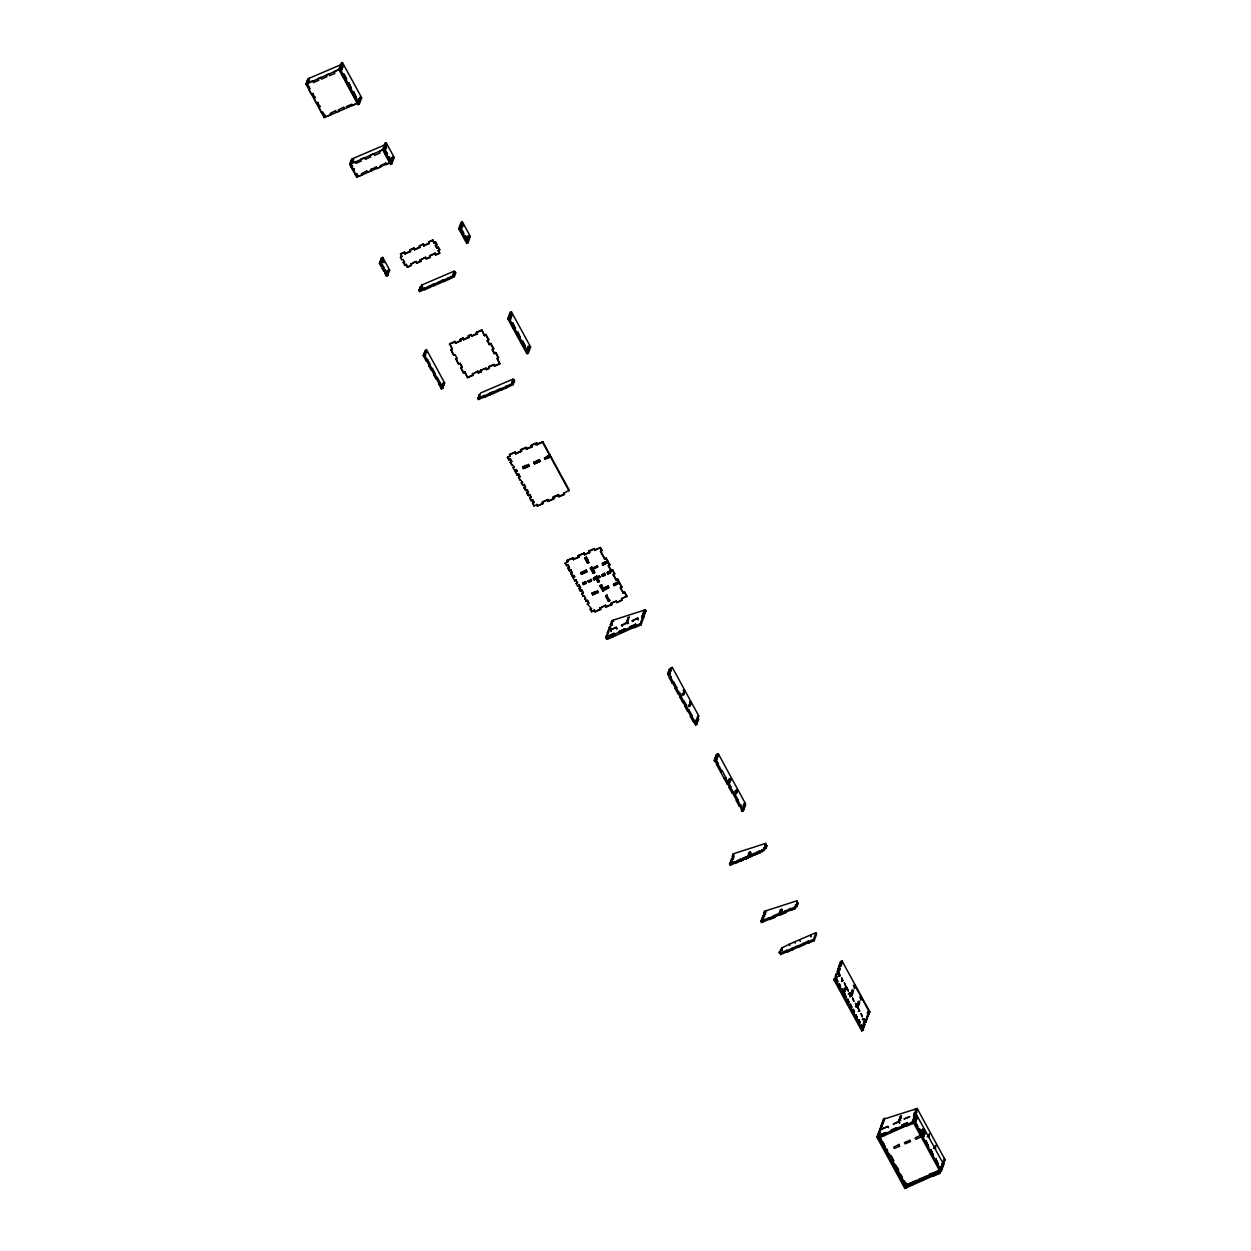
<?xml version="1.0" encoding="UTF-8"?>
<svg xmlns="http://www.w3.org/2000/svg" width="1251" height="1251" viewBox="0 0 1251 1251"><rect width="100%" height="100%" fill="white"/><g stroke="black" fill="none" stroke-linecap="round" stroke-linejoin="round"><path stroke-width="1.5" d="M344.197 78.375L342.336 74.951L343.884 73.778L346.683 78.922L345.135 80.08L357.739 103.223L324.212 117.594L305.995 84.177L307.934 78.813L341.476 64.442M308.215 81.299L307.511 80.001L309.278 78.234M308.684 83.098L307.981 81.815L306.636 82.394L310.139 88.743L308.794 89.321L311.593 94.466L313.157 93.293M315.252 97.14L313.688 98.313L315.033 97.734L312.938 93.888M313.907 97.719L316.503 103.458L318.051 102.285M320.162 106.147L318.598 107.32L319.943 106.742L317.832 102.879M339.74 69.212L305.995 84.177M341.038 65.631L340.178 68.023L341.523 67.445L341.789 69.915L341.523 67.445M306.902 84.865L306.214 83.582L312.906 80.705L313.391 82.582L318.77 80.283L318.286 78.406L320.96 77.265L321.444 79.141L326.808 76.843L326.323 74.951L329.013 73.809L329.498 75.685L334.861 73.387L334.377 71.51L340.163 68.93L342.477 62.55L361.68 97.766L359.365 104.146L358.021 104.724L338.818 69.493L341.148 63.129L342.477 62.55M324.212 117.594L324.853 115.811M323.728 115.718L324.416 117L330.905 114.717L330.217 113.434L335.8 110.541M335.581 111.136L336.284 112.418L338.958 111.276L338.255 109.979L343.837 107.086M351.375 88.508L348.794 82.769L351.375 88.508L350.03 89.087M344.541 108.368L343.634 107.68M347.231 107.226L346.308 106.538L351.672 104.24L352.375 105.522L356.175 103.395M359.475 98.376L359.897 97.187L360.163 99.673L359.475 98.376L358.13 98.954M390.5 162.317L356.738 177.282L349.733 164.428L351.687 159.065L385.23 144.694L384.886 143.38L386.231 142.802L394.221 157.454L391.891 163.834L390.547 164.413L382.571 149.76L384.886 143.38M351.296 163.256L350.655 165.116L349.952 163.834L355.315 161.535L355.8 163.412L361.164 161.113L360.679 159.237L364.713 157.517L365.198 159.393L370.562 157.094L370.077 155.218L374.096 153.482L374.581 155.374L379.944 153.075L379.46 151.183L383.494 149.463L349.733 164.428M352.688 165.836L351.14 167.008L352.469 166.43L350.389 162.646L352.156 160.879L350.812 161.457M351.953 161.551L351.25 160.269L353.032 158.502L353.736 159.784M351.359 166.414L352.532 169.573L354.096 168.4M366.996 170.808L361.398 173.701L362.102 174.984L356.957 176.688L356.895 173.545M356.738 177.282L357.395 175.5M358.302 176.11L356.676 174.139L355.347 174.718L353.877 168.994M367.685 172.091L366.778 171.403M371.015 169.073L371.5 170.965L370.796 169.683L376.379 166.774M384.792 145.882L383.916 148.275L385.261 147.696L385.527 150.167L385.261 147.696M382.571 149.76L383.901 149.182L386.231 142.802M387.482 157.767L389.03 156.594L390.437 159.174L388.873 160.347M391.844 161.739L391.563 159.268L391.844 161.739L386.246 164.632L385.558 163.349L380.195 165.648L380.883 166.93L376.864 168.666L376.16 167.384M392.001 158.079L392.439 156.875L392.705 159.362L392.001 158.079L390.656 158.642L391.36 159.94M390.547 164.413L391.719 161.223M387.294 273.703L387.998 274.985L386.434 276.158L385.027 273.578L386.59 272.405L385.199 269.841L383.635 271.014L382.227 268.433L383.791 267.276L382.384 264.696L380.836 265.869L379.428 263.304L380.992 262.131L381.696 263.414L382.728 257.362L389.733 270.216L387.951 271.983L387.247 270.701L388.592 270.122L389.296 271.404M382.165 265.29L380.085 261.506L381.852 259.739M382.994 259.833L381.649 260.411L380.945 259.129L382.728 257.362M380.992 262.131L380.351 263.992L379.647 262.71M380.836 265.869L382.384 264.696M382.227 268.433L383.791 267.276M383.635 271.014L385.199 269.841M385.027 273.578L386.59 272.405M386.434 276.158L387.998 274.985M386.825 271.889L388.592 270.122M388.42 273.797L387.732 272.499L387.091 274.36L388.858 272.593L388.154 271.311M411.407 265.447L410.938 263.57L411.407 265.447L407.388 267.167L403.244 262.601L404.589 262.038L403.182 259.457L401.837 260.036L400.445 257.471L401.79 256.893L400.601 253.718L404.62 251.998L405.105 253.875L404.62 251.998M400.445 257.471L402.009 256.299L400.601 253.718M403.244 262.601L404.589 262.038M405.105 253.875L410.469 251.576L409.984 249.7L414.018 247.979L414.503 249.856L414.018 247.979M404.652 265.181L403.463 262.006M410.469 251.576L409.984 249.7M407.388 267.167L411.626 264.852M414.503 249.856L419.867 247.557L419.382 245.681L423.401 243.945L423.886 245.837L423.401 243.945M416.083 261.866L416.786 263.148L416.083 261.866L410.719 264.164M420.101 260.13L425.684 257.237L420.101 260.13L420.805 261.428L416.786 263.148M420.805 261.428L420.32 259.536M423.886 245.837L429.249 243.523L428.78 241.646L432.799 239.926L433.988 243.085L432.799 239.926M429.249 243.523L428.78 241.646M425.465 257.831L426.388 258.519M433.988 243.085L435.536 241.912L436.943 244.492L435.379 245.665L436.787 248.23L438.335 247.057L439.742 249.637L438.178 250.81L439.586 253.374L435.567 255.095L435.082 253.218L435.567 255.095M426.169 259.129L430.203 257.393L429.719 255.517L435.082 253.218M418.882 290.279L424.245 287.98L424.949 289.278L419.57 291.577L418.882 290.279L420.649 288.512M419.742 287.902L421.087 287.323L420.445 289.184L419.742 287.902L421.947 284.947L454.144 271.154L454.848 272.437M435.379 245.665L436.943 244.492M419.57 291.577L419.304 289.09M436.787 248.23L438.335 247.057M424.026 288.574L433.628 283.961L434.332 285.244L424.73 289.872L424.245 287.98M438.178 250.81L439.742 249.637M439.586 253.374L438.397 250.2M433.409 284.556L443.026 279.943L443.73 281.225L434.113 285.838L433.628 283.961M458.71 228.714L461.025 222.35L462.37 221.771L470.345 236.423L468.03 242.788L466.686 243.366L458.71 228.714L460.04 228.135L462.37 221.771M460.493 226.04L462.276 224.273L462.542 226.759L461.197 227.322L460.493 226.04L462.276 224.273M462.964 225.555L460.962 227.854L461.666 229.136L461.4 226.666L460.055 227.229M454.895 275.439L453.55 276.002L455.755 273.046L455.051 271.764L452.846 274.72L454.191 274.141L454.457 276.627L443.511 281.819L443.026 279.943M460.806 231.591L462.37 230.419L463.558 233.593L462.213 234.156L460.806 231.591L462.37 230.419M462.213 234.156L463.777 232.999M442.807 280.537L453.753 275.345L454.191 274.141M442.26 386.496L442.963 387.779L441.4 388.952L438.601 383.807L440.149 382.65L437.35 377.505L435.801 378.678L433.69 374.815L435.254 373.642L432.455 368.498L430.891 369.671L428.796 365.824L430.344 364.651L427.545 359.506L425.981 360.679L423.182 355.534L424.746 354.361L425.449 355.644L426.482 349.592L444.699 383.025L442.917 384.776L442.213 383.494L443.558 382.931L444.261 384.213M427.326 360.1L423.839 353.752L425.606 351.984M424.277 352.563L424.965 353.845L424.699 351.359L426.482 349.592M454.144 271.154L453.722 272.343L455.051 271.764M423.401 354.94L424.105 356.222L424.746 354.361M467.937 237.706L467.233 236.423L468.578 235.845L469.281 237.127L467.937 237.706L467.968 240.708L466.639 241.271M466.795 237.612L468.578 235.845M466.686 243.366L469.016 237.002M467.968 240.708L467.702 238.222M469.281 237.127L468.844 238.316L468.14 237.033M425.981 360.679L427.545 359.506M428.796 365.824L430.344 364.651M430.891 369.671L432.455 368.498M433.69 374.815L435.254 373.642M435.801 378.678L437.35 377.505M464.84 372.563L467.639 377.708L465.059 371.969L463.495 373.142L460.696 367.997L462.041 367.419L459.93 363.572L458.585 364.15L455.786 359.006L457.131 358.427L455.036 354.58L453.691 355.143L450.892 350.014L452.221 349.436L449.641 343.697L455.004 341.398L455.489 343.274L455.004 341.398M438.601 383.807L440.149 382.65M450.892 350.014L452.44 348.841L449.641 343.697M441.4 388.952L442.963 387.779M442.917 384.776L443.558 382.931M453.691 355.143L451.111 349.404M455.489 343.274L460.853 340.976L460.368 339.099L463.058 337.942L463.542 339.834L463.058 337.942M443.386 386.59L442.698 385.308L442.056 387.169L443.824 385.402L443.12 384.12L441.791 384.683M460.853 340.976L460.368 339.099M455.786 359.006L457.131 358.427M463.542 339.834L468.906 337.52L468.421 335.643L471.111 334.502L471.596 336.378L471.111 334.502M458.585 364.15L456.005 358.411M468.906 337.52L468.421 335.643M460.696 367.997L462.26 366.824L460.149 362.978M471.596 336.378L476.959 334.08L476.475 332.203L481.838 329.889L484.418 335.628L481.838 329.889M476.959 334.08L476.475 332.203M463.495 373.142L465.059 371.969M484.418 335.628L485.982 334.455L488.781 339.6L487.233 340.772L489.329 344.635L490.892 343.462L493.692 348.607L492.128 349.764L494.239 353.626L495.787 352.454L498.586 357.598L497.038 358.771L499.837 363.916L494.473 366.215L493.77 364.932L488.406 367.231L489.11 368.513L486.42 369.655L485.716 368.373L480.353 370.671L481.056 371.954L478.367 373.111L477.882 371.234L478.367 373.111M473.003 375.409L472.518 373.533L473.003 375.409L467.639 377.708M487.233 340.772L488.781 339.6M489.329 344.635L490.892 343.462M480.353 370.671L484.153 368.545M481.056 371.954L480.572 370.077M486.42 369.655L489.329 367.919L488.625 366.621L493.989 364.322L494.473 366.215M477.726 398.256L484.434 395.379L485.138 396.661L478.429 399.538L477.726 398.256L479.508 396.489M478.586 395.863L479.931 395.3L479.289 397.161L478.586 395.863L480.806 392.908L513.004 379.116L513.692 380.398M494.239 353.626L495.787 352.454M478.429 399.538L478.867 398.35M507.75 318.692L510.064 312.312L511.409 311.734L530.596 346.965L528.282 353.329L526.937 353.908L507.75 318.692L509.094 318.114L511.409 311.734M509.532 316.018L509.97 314.83M510.439 316.628L510.705 319.114L510.439 316.628L509.11 317.207M484.215 395.973L492.487 391.923L493.175 393.221L484.919 397.255L484.434 395.379M499.837 363.916L497.257 358.177L498.586 357.598M511.252 324.134L514.052 329.279L512.41 325.26M492.269 392.517L500.525 388.482L501.229 389.765L492.972 393.815L492.487 391.923M515.396 328.7L512.816 322.961L515.396 328.7L514.052 329.279M513.739 383.4L512.394 383.979L511.69 382.681L513.035 382.118L513.301 384.589L501.01 390.359L500.525 388.482M500.322 389.077L512.613 383.306L513.301 384.589M523.872 347.278L525.42 346.105L522.621 340.96L525.201 346.699L523.872 347.278L521.057 342.133M511.69 382.681L513.911 379.725L514.614 381.008L512.832 382.775L512.128 381.492M513.004 379.116L512.566 380.304L513.911 379.725M512.394 383.979L513.035 382.118M528.391 347.575L528.829 346.386L529.095 348.857L528.391 347.575L527.046 348.153M547.813 499.509L548.298 501.385L547.813 499.509L542.449 501.807L542.934 503.684L537.289 506.092L536.585 504.81L533.911 505.967L532.504 503.387L534.068 502.214L532.66 499.649L531.112 500.822L529.705 498.258L531.268 497.085L529.861 494.505L528.297 495.677L526.906 493.113L528.25 492.534L524.106 487.968L525.436 487.39L521.292 482.823L522.637 482.245L518.493 477.679L520.056 476.522L518.649 473.941L517.101 475.114L515.412 472.034L516.976 470.861L516.272 469.578L514.708 470.751L513.035 467.655L514.364 467.092L510.22 462.526L511.784 461.353L510.392 458.773L508.829 459.946L507.421 457.381L510.33 455.63L509.626 454.348L515.256 451.939L515.74 453.816L515.256 451.939M507.421 457.381L510.111 456.224L509.626 454.348M508.829 459.946L510.392 458.773M510.22 462.526L511.784 461.353M511.628 465.091L510.439 461.916M513.035 467.655L514.364 467.092M515.74 453.816L521.104 451.517L520.619 449.625L525.999 447.326L526.468 449.218L525.999 447.326M514.708 470.751L516.272 469.578M515.412 472.034L516.976 470.861M517.101 475.114L518.649 473.941M528.61 464.277L529.095 466.17L523.731 468.468L523.246 466.592L526.827 465.059M526.468 449.218L531.847 446.92L531.362 445.028L536.726 442.729L537.211 444.621L536.726 442.729M523.731 468.468L529.314 465.575M531.847 446.92L531.362 445.028M519.9 480.259L518.712 477.084M521.292 482.823L522.637 482.245M522.699 485.404L521.511 482.229M524.106 487.968L525.655 486.795L524.263 484.231M533.755 462.589L539.337 459.68L540.041 460.978L534.458 463.871L533.755 462.589L539.337 459.68M537.211 444.621L542.793 441.712L550.08 455.083L544.498 457.975L545.201 459.273L550.784 456.365L569.268 490.298L563.685 493.207L564.389 494.489L559.025 496.788L558.54 494.896L559.025 496.788M525.498 490.533L524.31 487.374M526.906 493.113L528.454 491.94L527.062 489.376M528.297 495.677L529.861 494.505M544.498 457.975L545.201 459.273M531.112 500.822L532.66 499.649M532.504 503.387L534.068 502.214M533.911 505.967L533.989 505.107M537.289 506.092L543.137 503.09M542.934 503.684L542.449 501.807M548.298 501.385L553.661 499.086L553.177 497.21L558.54 494.896M553.661 499.086L553.177 497.21M563.685 493.207L564.389 494.489M569.299 570.894L570.863 569.721L569.299 570.894L567.907 568.329L569.455 567.156L568.063 564.592L566.5 565.749L565.092 563.185L568.001 561.433L567.297 560.151L572.927 557.743L573.411 559.619L572.927 557.743M565.092 563.185L567.782 562.043L567.297 560.151M566.5 565.749L568.063 564.592M567.907 568.329L569.455 567.156M570.706 573.474L572.254 572.301L570.706 573.474L572.379 576.555L573.943 575.382L574.647 576.664L573.083 577.837L574.772 580.917L576.32 579.745L574.772 580.917M573.411 559.619L578.775 557.32L578.306 555.444L584.201 552.911L584.686 554.787L584.201 552.911M578.775 557.32L578.306 555.444M572.379 576.555L573.943 575.382M573.083 577.837L574.647 576.664M584.749 557.93L587.548 563.075L584.749 557.93L586.094 557.367L588.893 562.497L587.548 563.075M594.272 610.613L594.96 611.911L594.475 610.019L591.582 611.77L590.175 609.206L591.52 608.627L587.376 604.061L588.94 602.888L587.532 600.324L585.984 601.481L584.514 595.773L583.169 596.352L581.778 593.772L583.326 592.599L581.934 590.034L580.37 591.207L578.963 588.627L580.527 587.47L579.135 584.889L577.571 586.062L576.164 583.498L577.727 582.325M580.699 572.989L586.281 570.096L586.766 571.973L581.402 574.272L580.699 572.989L586.281 570.096M584.686 554.787L589.518 552.723L589.033 550.847L594.397 548.548L594.882 550.424L594.397 548.548M581.402 574.272L586.985 571.379M589.518 552.723L589.033 550.847M577.571 586.062L579.135 584.889M578.963 588.627L580.527 587.47M588.893 562.497L587.767 562.481M582.653 583.247L585.562 581.512L586.25 582.794L583.357 584.53L582.653 583.247L585.562 581.512M580.37 591.207L581.934 590.034M590.347 568.22L591.911 567.047L590.347 568.22L593.146 573.365L594.71 572.192L592.896 568.845L597.712 566.781L597.024 565.499M581.778 593.772L583.326 592.599M588.017 580.949L588.721 582.231L588.017 580.949L590.707 579.807L591.41 581.09L588.721 582.231M594.491 572.786L592.896 568.845M594.882 550.424L600.464 547.531L602.012 550.346L600.449 551.519L604.655 559.244L606.203 558.071L607.751 560.886L602.169 563.794L602.873 565.077L608.455 562.184L609.847 564.748L608.299 565.921L611.098 571.066L612.662 569.893L614.757 573.74L613.193 574.913L615.992 580.057L617.556 578.885L618.964 581.465L613.381 584.358L614.085 585.64L619.667 582.747L621.903 586.86L620.34 588.033L623.139 593.162L624.702 592.004L626.939 596.117L621.356 599.01L622.06 600.292L616.696 602.591L615.992 601.309L611.16 603.373L611.864 604.655L605.969 607.188L605.484 605.312L605.969 607.188M583.169 596.352L581.996 593.177M600.449 551.519L602.012 550.346M593.146 573.365L594.71 572.192M584.577 598.916L585.921 598.338M591.41 581.09L590.925 579.197M596.242 579.01L597.994 582.231L596.446 578.415L594.084 579.932L593.381 578.65L596.743 575.913L596.868 577.149L596.743 575.913M592.677 569.44L597.712 566.781M585.984 601.481L587.532 600.324M594.084 579.932L596.446 578.415M593.381 578.65L595.539 577.727L595.398 576.492M597.493 590.66L597.978 592.536L592.614 594.835L592.13 592.958L595.711 591.426M597.994 582.231L599.323 581.652L597.571 578.447L599.933 576.93L599.245 575.648M604.655 559.244L606.203 558.071M602.873 565.077L608.455 562.184M592.614 594.835L598.197 591.942M597.571 578.447L599.933 576.93M599.323 581.652L597.79 577.853M601.7 575.085L604.608 573.333L605.093 575.225L602.403 576.367L601.7 575.085L604.608 573.333M590.175 609.206L591.52 608.627M602.403 576.367L605.312 574.631M603.404 588.126L608.221 586.062L608.924 587.345L602.826 591.097L600.011 585.953L601.575 584.78L603.185 588.721L601.575 584.78M591.582 611.77L594.475 610.019M608.299 565.921L609.847 564.748M609.972 571.035L607.063 572.786L607.767 574.068L610.676 572.332L609.972 571.035L607.282 572.192L607.986 573.474M602.826 591.097L604.374 589.925M604.155 590.519L604.092 589.409M607.767 574.068L610.676 572.332M611.098 571.066L612.662 569.893M600.605 609.487L600.12 607.611L600.605 609.487L594.96 611.911M603.185 588.721L608.221 586.062M613.193 574.913L614.757 573.74M605.625 596.242L607.188 595.069L605.625 596.242L608.424 601.387L609.769 600.808L606.97 595.664M615.992 580.057L617.556 578.885M608.424 601.387L609.988 600.214M614.085 585.64L619.667 582.747M611.16 603.373L614.601 601.403M611.864 604.655L611.379 602.779M620.34 588.033L621.903 586.86M616.696 602.591L622.279 599.698L621.575 598.416L626.939 596.117M605.593 637.478L606.938 636.9L607.642 638.182L606.297 638.761L605.593 637.478L608.674 632.13L607.329 632.709L608.033 633.991M607.329 632.709L610.41 627.376L611.098 628.659L609.769 629.222L609.065 627.939L611.708 623.796L612.411 625.078L611.067 625.656L610.363 624.374L612.146 622.607M611.239 621.982L612.568 621.419L611.927 623.264L611.239 621.982L613.006 620.215L645.344 609.784L646.032 611.067L644.484 612.239L643.78 610.957L645.344 609.784M612.834 636.962L612.349 635.086L633.819 625.891L634.523 627.173L607.204 639.386L606.938 636.9M623.139 593.162L624.702 592.004M607.204 639.386L607.642 638.182M608.283 636.321L614.132 633.319L614.616 635.195L608.971 637.619L608.283 636.321L614.132 633.319M611.192 631.536L610.707 629.66L616.336 627.236L617.04 628.518M608.971 637.619L608.486 635.727M610.488 630.254L616.336 627.236M619.276 631.614L624.859 628.721L619.276 631.614L619.98 632.897L623.561 631.364M626.485 622.388L621.481 625.531L627.392 622.998L627.83 621.81L628.518 623.092L627.189 623.67L626.485 622.388L627.83 621.81M619.98 632.897L623.764 630.77M625.563 630.004L624.64 629.316M635.586 624.124L636.071 626L630.707 628.299L630.004 627.017L635.586 624.124L636.29 625.406M637.807 618.041L632.224 620.934L637.807 618.041L638.291 619.917L637.588 618.635M630.707 628.299L640.309 623.608L642.951 616.336L643.655 617.619L641.012 624.89L634.304 627.767L633.819 625.891M642.044 615.727L642.748 617.009L644.093 616.43L643.827 613.96L641.607 616.915L642.951 616.336M644.687 611.567L642.482 614.522L643.827 613.96M643.78 610.957L643.342 612.146L646.032 611.067M642.92 613.334L643.608 614.616L645.391 612.849L643.999 610.363M694.758 720.529L693.429 721.108L695.525 724.955L696.87 724.392L694.758 720.529L693.21 721.702L690.396 716.557L691.959 715.384L689.16 710.24L687.597 711.412L684.797 706.283L686.361 705.111L684.328 701.373L682.765 702.546L679.965 697.401L681.529 696.244L679.496 692.507L677.933 693.68L675.133 688.535L676.682 687.362L673.882 682.233L672.334 683.406L669.52 678.261L667.643 673.804L669.191 672.631L669.895 673.914L668.55 674.492L667.862 673.21M669.52 678.261L671.083 677.088L668.284 672.022L670.067 670.255L670.771 671.537L670.927 667.862L671.631 669.16L672.287 667.362L684.469 689.723L682.53 695.165L683.875 694.586L685.173 691.021L690.787 701.295L688.832 706.737M671.193 670.348L669.864 670.927L669.16 669.629L672.287 667.362M668.55 674.492L669.191 672.631M668.284 672.022L670.067 670.255M669.895 673.914L669.629 671.443M672.334 683.406L673.882 682.233M675.133 688.535L676.682 687.362M677.933 693.68L679.496 692.507M679.965 697.401L681.529 696.244M682.765 702.546L684.328 701.373M684.797 706.283L686.361 705.111M687.597 711.412L689.16 710.24M696.776 718.309L698.762 715.947L691.475 702.577L690.177 706.158L689.473 704.876L688.144 705.455M690.396 716.557L691.959 715.384M695.525 724.955L697.088 723.797L696.385 722.499M695.9 720.701L697.683 718.934L698.386 720.216L697.042 720.795L696.338 719.513L697.683 718.934M697.511 722.593L696.823 721.311L696.181 723.172L697.949 721.405L697.245 720.123M698.386 720.216L698.121 717.746M741.405 810.132L744.314 808.459L743.61 807.176L743.876 809.647L742.109 811.414L741.405 810.132L742.969 808.959L740.717 804.846L739.169 806.019L736.354 800.875L737.918 799.702L733.571 791.742L732.023 792.915L729.224 787.77L730.772 786.598L728.676 782.735L727.112 783.908L724.313 778.763L725.877 777.59L722.234 770.913L720.67 772.086L716.463 764.377L718.027 763.204L716.479 760.373L714.931 761.546L714.227 760.264L715.994 758.497L716.698 759.779L717.136 758.591L716.432 757.308L715.087 757.871L715.791 759.169L717.136 758.591M715.087 757.871L716.87 756.104L717.574 757.402L717.996 756.198L717.292 754.916L715.963 755.495L716.651 756.777L717.996 756.198M715.963 755.495L717.73 753.727L718.653 754.416L745.127 803.001L745.612 804.878L743.845 806.645L745.612 804.878M714.931 761.546L716.479 760.373M715.994 758.497L715.353 760.358L714.649 759.076M716.87 756.104L716.229 757.965L715.525 756.683M717.73 753.727L717.089 755.588L716.385 754.306M716.463 764.377L718.027 763.204M720.67 772.086L724.313 778.763M727.112 783.908L728.676 782.735M730.193 778.575L730.021 782.235L730.897 779.858L730.193 778.575L728.848 779.138L728.676 782.813M729.224 787.77L730.772 786.598M732.023 792.915L733.571 791.742M736.495 790.132L736.323 793.806L737.199 791.43L736.495 790.132L735.15 790.71L735.854 791.992L737.199 791.43M736.354 800.875L737.918 799.702M739.169 806.019L740.717 804.846M745.189 806.082L744.486 804.784L744.314 808.459M742.109 811.414L743.876 809.647M742.969 809.037L744.752 807.27M729.536 863.862L734.9 861.564L735.604 862.846L730.24 865.16L729.536 863.862L731.913 860.438L732.007 863.393M732.617 861.72L731.272 862.299L730.568 861.001L733.884 855.137L733.18 853.854L765.503 843.424L766.894 845.926L766.034 848.303L759.795 852.979L759.31 851.102L759.795 852.979M734.353 856.951L733.008 857.529L732.304 856.247L733.18 853.854M730.24 865.16L729.974 862.674M734.681 862.158L740.264 859.265L740.748 861.157L740.264 859.265M735.385 863.456L740.967 860.547M740.045 859.859L745.627 856.966L746.112 858.843L745.627 856.966M740.748 861.157L746.331 858.249M745.424 857.56L747.566 856.638L749.083 852.478L750.428 851.9L751.116 853.182L749.787 853.761L749.083 852.478M746.112 858.843L748.27 857.936L750.428 851.9M753.946 853.401L754.431 855.293L753.946 853.401L748.911 856.075L749.599 857.357L749.114 855.481M749.599 857.357L754.65 854.683M753.727 853.995L759.31 851.102M754.431 855.293L760.014 852.384M759.107 851.696L763.345 849.382L766.206 844.628L764.861 845.207L765.565 846.489L766.894 845.926M764.861 845.207L765.503 843.424M760.827 921.268L769.146 917.702L769.834 918.985L761.531 922.55L760.827 921.268L763.204 917.843L763.298 920.783M763.908 919.125L762.563 919.688L761.859 918.406L765.174 912.542L764.47 911.26L796.793 900.829L798.185 903.316L797.325 905.708L795.12 908.664L791.085 910.384L790.601 908.507L791.085 910.384M765.643 914.356L764.298 914.934L763.595 913.637L764.47 911.26M761.531 922.55L761.265 920.079M780.374 909.884L781.077 911.166L782.407 910.587L781.719 909.305L780.374 909.884L779.076 913.449L774.51 915.404L774.995 917.28L769.631 919.594L769.146 917.702M768.927 918.297L774.51 915.404M771.632 918.218L779.764 914.731L781.719 909.305M790.601 908.507L780.186 913.465L780.89 914.762L780.405 912.87M780.89 914.762L785.722 912.683L785.237 910.806M790.382 909.102L794.416 907.382L796.621 904.426L796.793 900.829M779.138 952.292L780.483 951.714L781.187 952.996L779.842 953.575L779.138 952.292L781.906 947.789L794.479 941.894L795.167 943.191M779.92 953.262L786.895 950.275L787.598 951.558L780.624 954.544L780.483 951.714M780.624 954.544L781.187 952.996M786.676 950.869L797.622 945.678L798.326 946.96L787.379 952.152L786.895 950.275M794.479 941.894L815.933 932.699L816.637 933.981L814.213 940.658L808.85 942.957L808.365 941.08L808.85 942.957M797.403 946.272L808.365 941.08M798.107 947.554L809.053 942.363M808.146 941.675L813.51 939.376L815.933 932.699M861.72 1027.869L864.41 1026.805L863.706 1025.507L863.065 1027.306L861.658 1024.725L863.55 1029.182L861.767 1030.949L833.885 979.799L834.323 978.595L835.652 978.032L837.763 981.879L836.419 982.457L834.323 978.595M863.112 1030.371L835.23 979.22L836.059 973.841L838.795 972.637L839.124 968.493L839.828 969.775L838.483 970.354L837.795 969.072L839.124 968.493M835.183 976.218L837.623 972.731L837.795 969.072M838.483 970.354L839.093 965.491L840.437 964.912L841.125 966.21L841.298 962.535L842.001 963.817L842.439 962.629L841.954 960.752L869.836 1011.903L868.272 1013.075L867.568 1011.793L868.913 1011.215L869.179 1013.685L867.412 1015.452L868.053 1013.591L868.741 1014.889M839.093 965.491L839.796 966.773L839.53 964.302L841.298 962.535M839.953 963.114L840.656 964.396L840.391 961.925L841.954 960.752M835.23 979.22L835.652 978.032M838.217 967.883L840.437 964.912M833.885 979.799L836.575 978.72L836.528 975.639M838.639 976.374L839.968 975.811L838.577 973.231L838.092 974.545L837.388 973.262M839.828 969.775L839.562 967.304M836.419 982.457L837.982 981.284L836.575 978.72M839.968 975.811L838.795 972.637M842.783 980.94L841.595 977.782L842.783 980.94L841.438 981.519L842.986 980.346M843.862 992.09L842.189 988.994L843.643 992.684L845.301 988.149L845.989 989.432L843.784 992.387M848.303 994.123L849.851 992.95L850.977 994.998L849.632 995.577M850.336 996.859L850.774 995.671M850.977 994.998L852.885 989.76L852.729 993.435L850.07 994.389M869.617 1012.497L854.621 984.99L854.449 988.665L855.324 986.273L853.98 986.851M848.835 1002.192L847.646 999.017L848.835 1002.192L847.49 1002.77L849.054 1001.598M849.695 996.687L851.259 995.515L851.681 996.281L851.415 993.81M851.634 1007.336L850.445 1004.162L851.634 1007.336L850.289 1007.899L851.853 1006.742M856.654 1006.398L855.465 1003.224L857.076 1007.243L858.421 1006.664L857.717 1005.382L855.528 1006.367M855.95 1007.149L857.279 1006.57L859.187 1001.332L859.03 1004.991L858.327 1003.709L856.982 1004.287M858.421 1006.664L857.983 1007.853L857.279 1006.57M855.84 1015.046L857.232 1017.61L855.84 1015.046L854.496 1015.624L856.059 1014.452M859.672 1010.933L858.264 1008.369L859.672 1010.933L858.327 1011.512M858.858 1019.596L857.295 1020.753L858.858 1019.596L860.25 1022.161L858.702 1023.334L860.25 1022.161M862.314 1019.831L863.878 1018.658L865.27 1021.223L863.925 1021.801L865.442 1020.753L866.145 1022.036L864.801 1022.614L864.097 1021.316M861.767 1030.949L863.55 1029.182M863.237 1023.709L865.051 1021.817L863.659 1019.252M864.41 1026.805L864.582 1023.13M866.145 1022.036L866.74 1017.172L867.443 1018.455L866.099 1019.033M867.443 1018.455L867.615 1014.796M905.912 1185.401L905.474 1186.589L932.793 1174.376L933.496 1175.659L904.833 1188.45L876.951 1137.3L883.675 1118.832L885.004 1118.253L883.456 1119.426L884.16 1120.708M878.296 1136.799L878.249 1133.719L880.454 1130.763L879.109 1131.342L879.813 1132.624L880.297 1131.311M879.985 1128.949L882.19 1125.994L880.845 1126.572L881.548 1127.855M881.048 1138.785L879.484 1139.958M876.951 1137.3L905.599 1124.508L906.084 1126.385L905.599 1124.508M877.389 1136.096L878.718 1135.533L878.296 1136.721L906.177 1187.871L906.6 1186.683L879.422 1136.815L878.984 1138.003L906.303 1125.791M885.692 1132.546L880.063 1134.954L885.692 1132.546L886.396 1133.828M887.913 1126.463L882.283 1128.871L887.913 1126.463L888.617 1127.745M883.847 1143.93L882.283 1145.103M883.91 1147.073L885.239 1146.495L882.44 1141.365L880.892 1142.523M886.287 1151.452L887.631 1150.873L887.053 1149.216M898.062 1121.615L899.61 1120.443L899.188 1121.631L893.277 1124.164L899.391 1121.037M896.435 1127.933L891.072 1130.232L896.435 1127.933L897.139 1129.231M900.048 1119.254L900.485 1118.05L898.703 1119.817L900.048 1119.254L900.751 1120.536M900.908 1116.862L901.345 1115.673L899.578 1117.44L900.908 1116.862L901.611 1118.144M891.056 1155.564L893.855 1160.693M899.047 1144.884L899.75 1146.182L894.387 1148.481L893.683 1147.198L899.266 1144.29M894.918 1164.243L893.355 1165.4M914.106 1116.83L913.84 1114.344L915.169 1113.765L915.873 1115.063L916.311 1113.859L915.607 1112.577L914.262 1113.155L914.966 1114.438M914.262 1113.155L916.045 1111.388L916.748 1112.671L915.779 1108.98L884.801 1118.847M915.576 1109.574L915.138 1110.779L917.608 1110.294L916.264 1110.872L915.576 1109.574L916.905 1109.012L917.608 1110.294M905.396 1125.102L912.088 1122.225L917.124 1108.402L945.005 1159.568L939.986 1173.391L933.277 1176.268L932.793 1174.376M896.31 1166.808L894.762 1167.981M912.886 1121.678L915.2 1115.313L916.545 1114.735L943.723 1164.603L941.409 1170.983L940.064 1171.546L912.886 1121.678L914.215 1121.115L916.545 1114.735M906.084 1126.385L912.792 1123.523L915.107 1117.815M915.654 1115.657L915.576 1116.502L914.747 1114.969L913.402 1115.532M914.669 1119.004L916.451 1117.237L917.155 1118.519L915.372 1120.286M898.765 1169.701L895.747 1165.15M916.326 1123.977L917.734 1126.557L916.326 1123.977L914.981 1124.555M898.906 1172.547L897.718 1169.372L896.154 1170.545M903.097 1180.256L906.131 1184.806M922.315 1129.997L922.753 1128.809L923.019 1131.279L922.315 1129.997L920.971 1130.576M920.736 1135.095L915.153 1137.988L915.857 1139.27L921.221 1136.971M924.536 1129.387L922.206 1135.767L920.861 1136.33M905.427 1183.587L904.786 1185.385L907.241 1184.822M904.833 1188.45L906.6 1186.683M923.832 1136.752L923.566 1134.282L923.832 1136.752L922.487 1137.331M928.508 1136.236L929.368 1133.844L929.196 1137.519L928.508 1136.236L927.163 1136.799M927.413 1175.674L918.469 1179.505L919.172 1180.803M934.81 1147.793L935.67 1145.416L935.513 1149.075L934.81 1147.793L933.465 1148.371M929.274 1174.063L932.636 1173.125M934.56 1172.609L935.263 1173.891M932.574 1174.97L939.282 1172.109L939.923 1170.311L929.196 1174.908L929.681 1176.8M945.005 1159.568L943.223 1161.256L943.926 1162.539L942.582 1163.117M944.317 1158.285L944.786 1160.162L943.457 1160.74M940.064 1171.546L941.722 1166.995M942.222 1166.511L941.956 1164.024L942.222 1166.511L940.877 1167.074M360.335 98.344L361.68 97.766M392.877 158.033L394.221 157.454M356.254 175.406L357.598 174.827M369.029 171.512L371.719 170.371M380.945 259.129L382.29 258.55M380.085 261.506L381.414 260.943M379.428 263.304L382.118 262.225M400.383 254.313L404.401 252.593M409.781 250.294L413.8 248.574M419.163 246.275L423.182 244.539M428.561 242.241L432.58 240.52M405.324 253.281L410.688 250.982M414.722 249.262L420.086 246.963M424.105 245.227L429.468 242.929M434.191 242.491L435.536 241.912M388.389 270.795L389.733 270.216M412.721 262.804L416.302 261.271M434.863 253.812L429.5 256.111L430.203 257.393M416.99 262.554L421.024 260.834M427.733 257.956L430.407 256.799M435.786 254.5L439.805 252.78M454.41 273.625L455.755 273.046M424.699 351.359L426.044 350.796M425.403 352.657L426.747 352.078M423.839 353.752L425.184 353.173M423.182 355.534L424.527 354.956M449.422 344.291L454.785 341.992M460.165 339.693L462.839 338.536M468.202 336.238L470.892 335.096M476.256 332.797L481.619 330.499M455.708 342.68L461.072 340.381M463.761 339.224L469.125 336.926M471.815 335.784L477.178 333.485M484.637 335.033L485.982 334.455M493.692 348.607L492.347 349.17L494.442 353.032M528.829 346.386L527.484 346.949L528.188 348.247L529.533 347.669M443.354 383.588L444.699 383.025M529.267 347.528L530.596 346.965M442.479 385.98L443.824 385.402M474.317 372.767L477.882 371.234M472.299 374.127L477.679 371.828M467.858 377.114L473.222 374.815M478.586 372.517L481.275 371.359M494.692 365.62L500.056 363.322M513.27 381.586L514.614 381.008M509.407 454.942L515.037 452.534M520.416 450.235L525.78 447.936M531.143 445.622L536.507 443.323M515.959 453.222L521.323 450.923L520.619 449.625M526.687 448.624L532.066 446.326M537.43 444.011L542.793 441.712M516.569 453.269L521.839 451.017M527.109 448.749L532.379 446.498M535.897 444.996L542.934 441.978M546.499 456.615L550.08 455.083M523.027 467.186L528.391 464.887L529.095 466.17M545.405 458.664L550.784 456.365M522.793 468.672L528.078 466.42M535.1 463.402L540.369 461.15M547.406 458.132L550.925 456.631M534.458 463.871L539.822 461.572L539.134 460.274M518.493 477.679L519.837 477.116L518.43 474.536M529.705 498.258L531.05 497.679L529.642 495.099M553.317 496.819L558.587 494.567M542.23 502.402L547.594 500.103M552.958 497.804L558.321 495.505M548.517 500.791L553.88 498.492M559.244 496.194L564.608 493.895M567.078 560.745L572.708 558.337M578.087 556.038L583.982 553.505M588.814 551.441L594.178 549.142M573.63 559.025L578.994 556.726M584.905 554.193L589.737 552.129M595.101 549.83L600.464 547.531M607.751 560.886L602.388 563.2L603.091 564.482M591.973 568.157L596.805 566.093L597.509 567.375M576.164 583.498L577.509 582.919L576.101 580.355M595.179 577.086L596.524 576.508M596.868 577.149L599.026 576.242L599.729 577.524M588.94 581.637L591.629 580.495M583.357 584.53L586.047 583.388L585.343 582.106M598.197 581.637L599.542 581.058M600.011 585.953L601.356 585.374M615.383 582.997L618.964 581.465M591.911 593.553L597.274 591.254L597.978 592.536M603.889 590.003L608.705 587.939L608.017 586.656M587.376 604.061L588.721 603.482L587.313 600.918M601.903 606.844L605.484 605.312M599.901 608.205L605.265 605.906M596.586 610.707L600.808 608.893M606.188 606.594L612.083 604.061M610.363 624.374L611.708 623.796M609.065 627.939L610.41 627.376M643.186 615.82L644.515 615.242M642.31 618.197L643.655 617.619M630.004 627.017L635.367 624.718M606.5 638.088L614.835 634.601M669.16 669.629L670.505 669.066M667.643 673.804L670.333 672.725M669.738 677.667L671.083 677.088M683.14 690.302L684.469 689.723M683.828 691.584L685.173 691.021M681.826 693.883L683.171 693.304L683.875 694.586M689.442 701.874L690.787 701.295M690.145 703.156L691.475 702.577M697.433 716.526L698.762 715.947M697.479 719.606L698.824 719.028M717.308 754.994L718.653 754.416M714.227 760.264L715.572 759.685L716.26 760.968M724.532 778.169L725.877 777.59M728.41 780.343L729.755 779.764M729.552 780.436L730.897 779.858M743.798 803.58L745.127 803.001M743.141 805.363L744.486 804.784M742.281 807.755L743.61 807.176M743.188 808.365L741.843 808.944L742.547 810.226M732.304 856.247L733.649 855.668M730.568 861.001L731.913 860.438M763.595 913.637L764.94 913.074M761.859 918.406L763.204 917.843M796.856 903.894L798.185 903.316M782.719 913.465L795.323 908.07M840.391 961.925L841.735 961.347M839.53 964.302L840.86 963.723M840.219 965.584L841.563 965.006M838.921 969.165L840.265 968.587M836.919 971.448L838.264 970.87M837.623 972.731L838.968 972.168M837.232 973.81L838.577 973.231M838.842 975.78L840.187 975.201M835.887 977.5L837.232 976.922M840.844 989.572L842.189 988.994M845.301 988.149L843.956 988.728L844.66 990.01L845.989 989.432M853.276 985.569L854.621 984.99M853.589 991.042L852.244 991.621L851.54 990.339M848.522 993.529L849.851 992.95M850.68 992.715L852.025 992.137L852.729 993.435M849.914 996.093L852.119 995.092M859.593 997.141L860.923 996.562L860.766 1000.237L861.626 997.845L860.281 998.423M859.187 1001.332L857.858 1001.91L858.546 1003.193L859.89 1002.614M867.146 1012.982L869.836 1011.903M867.834 1014.264L869.179 1013.685M866.974 1016.656L868.319 1016.078M862.533 1019.221L863.878 1018.658M865.676 1020.222L867.006 1019.643M863.706 1022.395L865.051 1021.817M863.941 1024.991L865.285 1024.413M862.361 1026.086L863.706 1025.507M915.779 1108.98L917.124 1108.402M880.767 1136.236L906.068 1125.384M887.757 1155.126L889.305 1153.954L893.511 1161.663L891.947 1162.836M943.019 1161.929L944.364 1161.35L943.661 1160.068M942.144 1164.306L943.489 1163.743L942.785 1162.445M942.378 1165.181L943.723 1164.603M904.645 1185.119L907.6 1183.853M934.419 1172.359L939.782 1170.06M908.867 1183.618L916.67 1180.287M939.72 1170.905L904.567 1185.979L905.271 1187.262M909.352 1185.51L912.167 1184.29M918.953 1181.397L924.317 1179.099M461.838 225.461L462.542 226.759M460.931 224.852L461.635 226.134M462.151 231.013L463.558 233.593M460.04 228.135L468.03 242.788M509.094 318.114L528.282 353.329M461.025 230.997L462.432 233.562M516.382 332.531L519.181 337.676M521.276 341.539L524.075 346.668M463.621 236.736L465.012 239.301M516.163 333.126L518.962 338.27M645.125 610.379L645.829 611.661M644.249 612.755L644.953 614.053M643.389 615.148L644.093 616.43M849.648 993.544L851.04 996.109M942.363 1163.649L943.066 1164.931M915.2 1115.313L915.685 1116.205M916.013 1118.425L916.717 1119.723M454.629 272.953L455.317 274.235M513.473 380.914L514.177 382.212M844.425 990.526L845.129 991.824M453.284 273.531L453.988 274.813M453.753 275.345L454.457 276.627M765.331 847.021L766.034 848.303M796.621 904.426L797.325 905.708M343.665 74.372L346.48 79.517M388.811 157.204L390.218 159.768M435.317 242.522L436.724 245.087M438.131 247.651L439.523 250.231M485.763 335.065L488.562 340.194M490.673 344.056L493.473 349.201M495.568 353.048L498.383 358.193M914.215 1121.115L941.409 1170.983M340.163 68.93L359.365 104.146M383.901 149.182L391.891 163.834M858.639 1020.19L860.047 1022.755M435.598 245.071L437.006 247.635M487.437 340.178L489.548 344.041M763.986 847.599L764.689 848.882M795.276 904.989L795.98 906.287M384.667 152.622L390.281 162.911M542.574 442.322L549.861 455.677M550.565 456.975L569.049 490.892M600.245 548.126L601.794 550.956M605.984 558.665L607.533 561.496M608.236 562.778L609.628 565.343M612.443 570.487L614.538 574.35M617.337 579.479L618.745 582.059M619.448 583.341L621.684 587.454M624.484 592.599L626.735 596.711M640.747 622.419L641.435 623.702M670.864 677.682L673.663 682.827M676.478 687.972L679.277 693.101M681.31 696.838L684.109 701.967M686.142 705.705L688.941 710.849M691.74 715.979L694.54 721.123M717.808 763.798L722.015 771.507M725.658 778.2L728.457 783.329M730.553 787.192L733.367 792.336M737.699 800.296L740.498 805.441M742.75 809.553L743.454 810.836M813.51 939.376L814.213 940.658M695.04 723.078L695.744 724.36M810.57 934.997L811.273 936.28M860.797 1027.18L862.205 1029.761M600.668 550.925L604.874 558.634M608.518 565.327L611.317 570.472M613.412 574.318L616.211 579.463M620.559 587.438L623.358 592.567M640.309 623.608L641.012 624.89M672.538 682.796L675.352 687.941M678.151 693.085L680.184 696.807M682.983 701.952L685.016 705.673M687.815 710.818L690.615 715.963M715.134 760.952L716.682 763.782M727.331 783.314L729.427 787.176M732.242 792.305L736.573 800.28M739.388 805.425L741.624 809.538M763.345 849.382L764.048 850.664M810.351 935.592L811.055 936.874M912.088 1122.225L912.792 1123.523M939.282 1172.109L939.986 1173.391M794.416 907.382L795.12 908.664M762 849.961L762.703 851.243M609.753 571.629L610.457 572.927M761.781 850.555L762.485 851.837M385.777 162.755L386.465 164.037M448.39 277.644L449.093 278.926M448.171 278.238L448.874 279.52M505.904 386.184L506.592 387.466M613.6 583.764L614.288 585.046M505.685 386.778L506.389 388.06M632.443 620.34L633.131 621.622M756.636 852.259L757.34 853.542M604.389 573.943L605.093 575.225M756.417 852.854L757.121 854.136M601.919 574.49L602.622 575.773M616.211 600.715L616.915 601.997M630.223 626.423L630.926 627.705M802.986 943.379L803.689 944.661M785.018 911.4L785.722 912.683M802.782 943.973L803.47 945.256M899.188 1121.631L899.876 1122.913M799.624 940.189L800.327 941.487M898.64 1121.866L899.344 1123.148M438.992 281.663L439.695 282.945M485.935 367.778L486.639 369.061M497.851 389.624L498.555 390.922M751.272 854.558L751.976 855.84M438.788 282.257L439.476 283.539M497.632 390.218L498.336 391.516M751.053 855.152L751.757 856.435M586.297 556.773L588.173 560.198M533.974 461.979L534.677 463.277M590.566 567.626L593.365 572.77M600.23 585.359L603.045 590.503M605.844 595.648L608.643 600.777M621.7 624.937L622.404 626.219M747.785 856.044L748.473 857.342M779.076 913.449L779.764 914.731M747.566 856.638L748.27 857.936M593.6 578.056L594.303 579.338M489.798 393.08L490.501 394.362M619.495 631.02L620.199 632.302M792.258 947.977L792.962 949.259M489.579 393.674L490.283 394.956M586.062 570.691L586.766 571.973M742.953 858.123L743.657 859.406M774.291 915.998L774.995 917.28M792.039 948.571L792.743 949.853M613.006 620.215L613.709 621.512M742.734 858.718L743.438 860M789.1 944.192L789.803 945.49M429.609 285.681L430.313 286.979M616.117 627.83L616.821 629.128M429.39 286.276L430.094 287.574M611.661 620.793L612.365 622.075M883.722 1121.897L883.018 1120.615L884.363 1120.036L882.58 1121.803L883.284 1123.085M882.846 1124.274L882.158 1122.991L883.487 1122.413L881.283 1125.384L881.986 1126.666M765.815 910.681L766.503 911.979M523.246 466.592L523.95 467.874M580.917 572.395L581.621 573.677M592.13 592.958L592.833 594.241M737.59 860.422L738.278 861.704M613.913 633.913L614.616 635.195M609.503 626.751L610.191 628.033M737.371 861.016L738.074 862.299M610.707 629.66L611.411 630.942M421.947 284.947L422.65 286.229M612.349 635.086L613.053 636.368M881.33 1128.371L882.033 1129.669M884.144 1133.703L884.848 1135.001M911.322 1183.587L912.026 1184.869M308.856 79.438L309.544 80.721M352.594 159.69L353.298 160.972M421.524 286.135L422.212 287.417M883.925 1134.297L884.629 1135.595M911.103 1184.181L911.807 1185.463M582.872 582.653L583.576 583.936M781.906 947.789L782.047 950.619L781.343 949.337M732.789 858.045L733.493 859.328M764.08 915.451L764.768 916.733M608.189 630.332L608.893 631.614M420.18 286.714L420.883 287.996M479.024 394.675L479.727 395.957M351.719 162.067L352.422 163.349M731.444 858.624L732.148 859.906M762.735 916.029L763.438 917.311M325.057 115.139L325.541 117.015L322.742 111.886L321.398 112.449L318.817 106.71M406.2 264.008L407.607 266.572M536.804 504.216L537.508 505.498M879.594 1133.14L880.297 1134.422M905.771 1182.555L906.256 1184.431L904.379 1181.007M460.915 367.403L463.714 372.548M900.642 1174.142L902.518 1177.582M606.454 635.086L607.157 636.384M730.881 863.299L731.585 864.582M762.172 920.689L762.86 921.987M510.173 459.367L511.565 461.947M516.053 470.173L516.757 471.455M532.441 500.244L533.849 502.824M567.845 565.186L569.236 567.751M570.644 570.315L572.051 572.895M573.724 575.976L574.428 577.258M578.916 585.484L580.308 588.064M581.715 590.628L583.107 593.209M507.64 456.787L509.048 459.352M515.631 471.439L517.304 474.52M527.124 492.519L528.516 495.083M529.924 497.648L531.315 500.228M568.11 567.735L569.518 570.3M570.925 572.864L572.598 575.96M579.182 588.033L580.589 590.613M584.796 598.322L586.187 600.887M590.394 608.611L591.801 611.176M381.383 257.941L384.01 262.757M380.507 260.317L381.211 261.6M383.572 267.87L384.98 270.435M386.371 272.999L387.779 275.58M381.055 265.275L382.446 267.839M383.854 270.419L385.245 272.984M385.949 274.266L386.653 275.548M430.125 365.245L432.236 369.092M435.035 374.237L437.131 378.099M439.945 383.244L442.745 388.373M426.2 360.085L428.999 365.229M431.11 369.076L433.909 374.221M436.02 378.083L438.82 383.213M440.915 387.075L441.619 388.357M308.418 80.627L307.777 82.488L307.074 81.206L308.418 80.627M342.383 65.052L342.649 67.538L342.383 65.052M353.689 91.776L356.285 97.5L353.689 91.776M359.037 99.58L359.303 102.05L359.037 99.58M386.137 145.319L386.403 147.79L386.137 145.319M386.231 151.465L387.419 154.624L386.231 151.465M465.169 235.563L466.357 238.722L465.169 235.563M511.315 314.251L511.581 316.722L511.315 314.251M517.711 331.968L520.307 337.692L517.711 331.968M527.953 348.763L528.219 351.234L527.953 348.763M627.345 620.011L626.923 621.2L628.69 619.433L627.345 620.011M628.221 617.619L627.783 618.807L629.566 617.04L628.221 617.619M839.374 983.865L840.563 987.023L839.374 983.865M844.394 982.926L845.864 986.601L844.394 982.926M844.566 993.372L846.036 997.047L844.566 993.372M846.771 987.289L848.241 990.964L846.771 987.289M852.666 998.095L853.839 1001.253L852.666 998.095M853.245 1009.307L854.433 1012.466L853.245 1009.307M861.063 1013.513L862.252 1016.672L861.063 1013.513M902.018 1125.04L907.382 1122.741L902.018 1125.04M904.223 1118.973L909.586 1116.674L904.223 1118.973M915.576 1119.629L915.841 1122.1L915.576 1119.629M919.344 1128.527L920.533 1131.702L919.344 1128.527M921.878 1131.185L922.159 1133.672L921.878 1131.185M924.426 1131.889L924.708 1134.376L924.426 1131.889M925.928 1140.615L928.523 1146.354L925.928 1140.615M930.838 1149.606L933.418 1155.345L930.838 1149.606M935.748 1158.598L938.328 1164.337L935.748 1158.598M941.08 1166.417L941.346 1168.887L941.08 1166.417M909.79 1140.287L904.426 1142.585L905.114 1143.883L910.478 1141.584L909.79 1140.287"/></g></svg>
